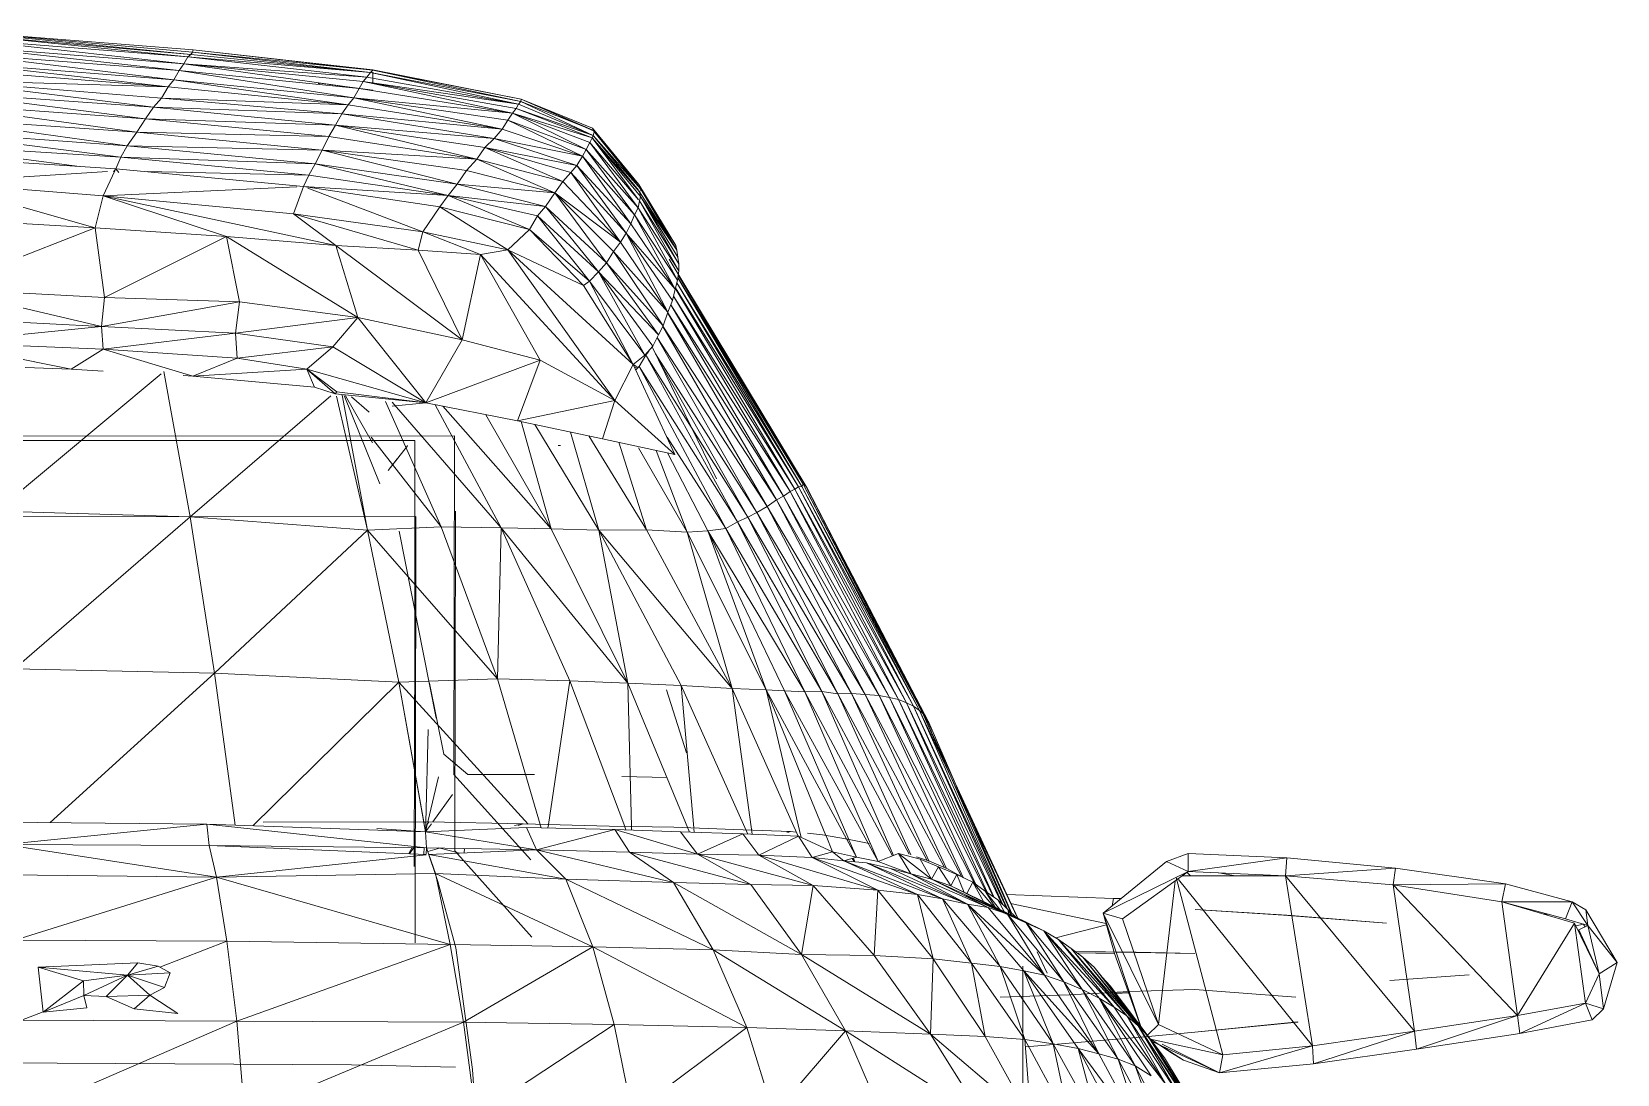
# Model space of a CAD drawing. Header units: inches. Extents: x 1747 to 7606, y -251 to 585.
# Drawn here: x 4778.48 to 4805.54, y 14.04 to 31.84 of the extents above; entities that cross this region are included whole.
import ezdxf

# ---------------------------------------------------------------- set-up
doc = ezdxf.new("R2010")
doc.units = ezdxf.units.IN
doc.header["$MEASUREMENT"] = 0
for name, color, linetype, lineweight in [('0-3', 10, 'Continuous', 5), ('0-4', 7, 'Continuous', 9), ('A-GENM', 5, 'Continuous', 9)]:
    doc.layers.add(name, color=color, linetype=linetype, lineweight=lineweight)

# ---------------------------------------------------------------- blocks, each defined once
blk = doc.blocks.new('Land_Rover_Evoque_-_SUV_Car_Vehicle_Automobile_13067 - Land Rover EVOQUE_dwg-1230547-BUILDING ELEVATION - NORTH')
at = {"layer": 'A-GENM'}
for p, q in [((-12414.196, 31.72), (-12410.351, 31.295)), ((-12414.196, 31.72), (-12410.281, 31.413)), ((-12414.155, 31.799), (-12410.231, 31.454)), ((-12414.155, 31.799), (-12410.281, 31.413)), ((-12414.134, 31.84), (-12410.199, 31.495)), ((-12414.134, 31.84), (-12410.231, 31.454)), ((-12410.187, 31.535), (-12414.131, 31.842)), ((-12414.131, 31.842), (-12410.199, 31.495)), ((-12414.317, 31.483), (-12410.431, 31.177)), ((-12414.317, 31.483), (-12410.52, 31.021)), ((-12414.247, 31.601), (-12410.431, 31.177)), ((-12414.247, 31.601), (-12410.351, 31.295)), ((-12410.351, 31.295), (-12410.281, 31.413)), ((-12410.231, 31.454), (-12410.281, 31.413)), ((-12410.281, 31.413), (-12407.165, 31.147)), ((-12410.281, 31.413), (-12407.226, 31.068)), ((-12410.199, 31.495), (-12410.231, 31.454)), ((-12410.231, 31.454), (-12407.165, 31.147)), ((-12410.187, 31.535), (-12410.199, 31.495)), ((-12410.199, 31.495), (-12407.125, 31.187)), ((-12410.199, 31.495), (-12407.165, 31.147)), ((-12410.187, 31.535), (-12407.123, 31.19)), ((-12410.187, 31.535), (-12407.125, 31.187)), ((-12414.458, 31.209), (-12410.619, 30.903)), ((-12414.378, 31.327), (-12410.52, 31.021)), ((-12414.378, 31.327), (-12410.619, 30.903)), ((-12410.431, 31.177), (-12410.52, 31.021)), ((-12410.431, 31.177), (-12410.351, 31.295)), ((-12410.431, 31.177), (-12407.356, 30.871)), ((-12410.431, 31.177), (-12407.446, 30.714)), ((-12410.351, 31.295), (-12407.226, 31.068)), ((-12410.351, 31.295), (-12407.286, 30.989)), ((-12410.351, 31.295), (-12407.356, 30.871)), ((-12407.311, 31.208), (-12407.123, 31.19)), ((-12407.165, 31.147), (-12407.226, 31.068)), ((-12407.226, 31.068), (-12407.165, 31.147)), ((-12407.125, 31.187), (-12407.165, 31.147)), ((-12407.165, 31.147), (-12407.125, 31.187)), ((-12407.165, 31.147), (-12404.636, 30.607)), ((-12407.165, 31.147), (-12404.595, 30.648)), ((-12407.125, 31.187), (-12404.592, 30.689)), ((-12407.125, 31.187), (-12404.595, 30.648)), ((-12407.123, 31.19), (-12404.592, 30.689)), ((-12407.123, 31.19), (-12406.164, 30.998)), ((-12407.122, 30.954), (-12407.122, 31.153)), ((-12414.547, 31.015), (-12410.619, 30.903)), ((-12414.547, 31.015), (-12410.728, 30.709)), ((-12414.547, 31.015), (-12410.866, 30.552)), ((-12410.619, 30.903), (-12410.728, 30.709)), ((-12410.52, 31.021), (-12410.619, 30.903)), ((-12410.619, 30.903), (-12407.545, 30.596)), ((-12410.52, 31.021), (-12407.545, 30.596)), ((-12410.52, 31.021), (-12407.446, 30.714)), ((-12408.054, 30.957), (-12408.033, 30.959)), ((-12408.033, 30.959), (-12408.031, 30.961)), ((-12408.031, 30.961), (-12407.122, 30.846)), ((-12407.356, 30.871), (-12407.446, 30.714)), ((-12407.446, 30.714), (-12407.356, 30.871)), ((-12407.286, 30.989), (-12407.356, 30.871)), ((-12407.356, 30.871), (-12407.286, 30.989)), ((-12407.356, 30.871), (-12404.737, 30.449)), ((-12407.226, 31.068), (-12407.286, 30.989)), ((-12407.286, 30.989), (-12407.226, 31.068)), ((-12407.286, 30.989), (-12404.636, 30.607)), ((-12407.286, 30.989), (-12404.676, 30.528)), ((-12407.286, 30.989), (-12404.737, 30.449)), ((-12407.226, 31.068), (-12404.636, 30.607)), ((-12411.004, 30.357), (-12414.765, 30.625)), ((-12414.765, 30.625), (-12411.152, 30.124)), ((-12410.866, 30.552), (-12414.656, 30.82)), ((-12414.656, 30.82), (-12411.004, 30.357)), ((-12410.728, 30.709), (-12410.866, 30.552)), ((-12410.728, 30.709), (-12407.545, 30.596)), ((-12410.728, 30.709), (-12407.654, 30.44)), ((-12407.545, 30.596), (-12407.654, 30.44)), ((-12407.654, 30.44), (-12407.545, 30.596)), ((-12407.545, 30.596), (-12407.446, 30.714)), ((-12407.545, 30.596), (-12407.446, 30.714)), ((-12407.545, 30.596), (-12404.916, 30.175)), ((-12407.446, 30.714), (-12404.916, 30.175)), ((-12407.446, 30.714), (-12404.737, 30.449)), ((-12407.446, 30.714), (-12404.817, 30.331)), ((-12407.126, 30.842), (-12407.124, 30.844)), ((-12407.124, 30.844), (-12407.122, 30.846)), ((-12404.636, 30.607), (-12404.676, 30.528)), ((-12404.636, 30.607), (-12404.595, 30.648)), ((-12403.361, 30.07), (-12404.636, 30.607)), ((-12404.592, 30.689), (-12404.595, 30.648)), ((-12403.338, 30.149), (-12404.595, 30.648)), ((-12403.361, 30.07), (-12404.595, 30.648)), ((-12403.372, 30.193), (-12404.592, 30.689)), ((-12403.356, 30.152), (-12404.592, 30.689)), ((-12403.338, 30.149), (-12404.592, 30.689)), ((-12411.152, 30.124), (-12414.884, 30.392)), ((-12414.884, 30.392), (-12411.319, 29.891)), ((-12411.004, 30.357), (-12411.152, 30.124)), ((-12410.866, 30.552), (-12411.004, 30.357)), ((-12411.004, 30.357), (-12407.763, 30.246)), ((-12411.004, 30.357), (-12407.872, 30.051)), ((-12410.866, 30.552), (-12407.654, 30.44)), ((-12410.866, 30.552), (-12407.763, 30.246)), ((-12407.654, 30.44), (-12407.763, 30.246)), ((-12407.763, 30.246), (-12407.654, 30.44)), ((-12407.654, 30.44), (-12405.053, 30.018)), ((-12407.654, 30.44), (-12404.916, 30.175)), ((-12404.916, 30.175), (-12404.817, 30.331)), ((-12404.737, 30.449), (-12404.817, 30.331)), ((-12403.544, 29.714), (-12404.817, 30.331)), ((-12403.483, 29.832), (-12404.817, 30.331)), ((-12404.676, 30.528), (-12404.737, 30.449)), ((-12403.381, 30.029), (-12404.737, 30.449)), ((-12403.422, 29.95), (-12404.737, 30.449)), ((-12403.483, 29.832), (-12404.737, 30.449)), ((-12403.361, 30.07), (-12404.676, 30.528)), ((-12403.381, 30.029), (-12404.676, 30.528)), ((-12411.319, 29.891), (-12415.012, 30.159)), ((-12411.427, 29.697), (-12415.012, 30.159)), ((-12411.152, 30.124), (-12411.319, 29.891)), ((-12411.152, 30.124), (-12407.872, 30.051)), ((-12411.152, 30.124), (-12407.99, 29.818)), ((-12407.872, 30.051), (-12407.99, 29.818)), ((-12407.763, 30.246), (-12407.872, 30.051)), ((-12407.872, 30.051), (-12407.763, 30.246)), ((-12407.872, 30.051), (-12405.349, 29.667)), ((-12407.763, 30.246), (-12405.053, 30.018)), ((-12407.763, 30.246), (-12405.211, 29.862)), ((-12407.763, 30.246), (-12405.349, 29.667)), ((-12405.053, 30.018), (-12404.916, 30.175)), ((-12403.544, 29.714), (-12404.916, 30.175)), ((-12403.361, 30.07), (-12403.381, 30.029)), ((-12402.583, 29.23), (-12403.372, 30.193)), ((-12403.372, 30.193), (-12403.356, 30.152)), ((-12403.338, 30.149), (-12403.361, 30.07)), ((-12402.59, 29.134), (-12403.361, 30.07)), ((-12402.548, 29.151), (-12403.361, 30.07)), ((-12402.548, 29.151), (-12403.356, 30.152)), ((-12402.548, 29.151), (-12403.338, 30.149)), ((-12412.131, 29.542), (-12415.092, 29.926)), ((-12411.427, 29.697), (-12415.092, 29.926)), ((-12411.319, 29.891), (-12411.427, 29.697)), ((-12407.99, 29.818), (-12411.319, 29.891)), ((-12411.319, 29.891), (-12408.109, 29.585)), ((-12407.99, 29.818), (-12408.109, 29.585)), ((-12407.99, 29.818), (-12405.525, 29.472)), ((-12407.99, 29.818), (-12405.683, 29.24)), ((-12407.972, 29.817), (-12405.349, 29.667)), ((-12405.211, 29.862), (-12405.349, 29.667)), ((-12405.053, 30.018), (-12405.211, 29.862)), ((-12405.211, 29.862), (-12403.879, 29.284)), ((-12405.211, 29.862), (-12403.742, 29.44)), ((-12405.211, 29.862), (-12403.642, 29.558)), ((-12405.053, 30.018), (-12403.642, 29.558)), ((-12405.053, 30.018), (-12403.544, 29.714)), ((-12403.544, 29.714), (-12403.483, 29.832)), ((-12403.422, 29.95), (-12403.483, 29.832)), ((-12402.656, 28.715), (-12403.483, 29.832)), ((-12402.595, 28.833), (-12403.483, 29.832)), ((-12403.381, 30.029), (-12403.422, 29.95)), ((-12402.595, 28.833), (-12403.422, 29.95)), ((-12402.59, 28.969), (-12403.422, 29.95)), ((-12402.59, 28.972), (-12403.381, 30.029)), ((-12402.552, 29.03), (-12403.381, 30.029)), ((-12402.569, 29.109), (-12403.381, 30.029)), ((-12402.583, 29.23), (-12403.079, 29.822)), ((-12411.507, 29.503), (-12415.113, 29.732)), ((-12411.507, 29.503), (-12411.549, 29.449)), ((-12411.51, 29.503), (-12411.427, 29.697)), ((-12408.306, 29.196), (-12411.507, 29.503)), ((-12411.457, 29.44), (-12411.507, 29.503)), ((-12408.109, 29.585), (-12411.427, 29.697)), ((-12411.427, 29.697), (-12408.217, 29.39)), ((-12408.109, 29.585), (-12408.217, 29.39)), ((-12408.109, 29.585), (-12408.217, 29.39)), ((-12408.109, 29.585), (-12405.683, 29.24)), ((-12408.109, 29.585), (-12405.84, 29.045)), ((-12405.349, 29.667), (-12405.525, 29.472)), ((-12405.349, 29.667), (-12404.018, 29.089)), ((-12405.349, 29.667), (-12403.879, 29.284)), ((-12403.742, 29.44), (-12403.642, 29.558)), ((-12403.642, 29.558), (-12403.544, 29.714)), ((-12403.642, 29.558), (-12402.717, 28.559)), ((-12403.642, 29.558), (-12402.797, 28.402)), ((-12403.544, 29.714), (-12402.717, 28.559)), ((-12403.544, 29.714), (-12402.656, 28.715)), ((-12411.652, 29.456), (-12414.586, 29.267)), ((-12414.586, 29.267), (-12411.864, 28.495)), ((-12414.586, 29.267), (-12411.724, 29.037)), ((-12411.526, 29.464), (-12411.724, 29.037)), ((-12410.975, 29.452), (-12408.217, 29.39)), ((-12408.306, 29.196), (-12408.217, 29.39)), ((-12408.217, 29.39), (-12405.84, 29.045)), ((-12405.683, 29.24), (-12405.84, 29.045)), ((-12405.525, 29.472), (-12405.683, 29.24)), ((-12405.683, 29.24), (-12404.175, 28.856)), ((-12405.683, 29.24), (-12404.018, 29.089)), ((-12405.525, 29.472), (-12404.018, 29.089)), ((-12404.018, 29.089), (-12403.879, 29.284)), ((-12403.879, 29.284), (-12403.742, 29.44)), ((-12403.879, 29.284), (-12402.895, 28.246)), ((-12403.742, 29.44), (-12402.797, 28.402)), ((-12403.742, 29.44), (-12402.895, 28.246)), ((-12401.95, 28.19), (-12402.583, 29.23)), ((-12402.548, 29.151), (-12402.583, 29.23)), ((-12411.864, 28.495), (-12411.724, 29.037)), ((-12408.422, 29.191), (-12411.724, 29.037)), ((-12409.621, 28.343), (-12411.724, 29.037)), ((-12407.754, 28.19), (-12411.724, 29.037)), ((-12411.724, 29.037), (-12408.476, 28.731)), ((-12408.306, 29.196), (-12408.476, 28.731)), ((-12408.306, 29.196), (-12405.84, 29.045)), ((-12405.977, 28.851), (-12408.306, 29.196)), ((-12408.234, 29.169), (-12406.272, 28.424)), ((-12405.977, 28.851), (-12405.84, 29.045)), ((-12404.45, 28.467), (-12405.84, 29.045)), ((-12405.84, 29.045), (-12404.312, 28.7)), ((-12405.84, 29.045), (-12404.175, 28.856)), ((-12404.175, 28.856), (-12404.018, 29.089)), ((-12404.018, 29.089), (-12402.895, 28.246)), ((-12404.018, 29.089), (-12403.014, 28.09)), ((-12404.018, 29.089), (-12403.133, 27.895)), ((-12402.574, 28.951), (-12402.552, 29.03)), ((-12402.569, 29.109), (-12402.548, 29.151)), ((-12402.552, 29.03), (-12402.569, 29.109)), ((-12401.933, 28.11), (-12402.569, 29.109)), ((-12401.899, 27.875), (-12402.552, 29.03)), ((-12402.552, 29.03), (-12401.916, 27.993)), ((-12402.552, 29.03), (-12401.933, 28.11)), ((-12401.933, 28.11), (-12402.548, 29.151)), ((-12402.548, 29.151), (-12401.95, 28.19)), ((-12407.754, 28.19), (-12408.476, 28.731)), ((-12406.351, 28.114), (-12408.476, 28.731)), ((-12408.476, 28.731), (-12406.272, 28.424)), ((-12406.272, 28.424), (-12405.977, 28.851)), ((-12404.821, 28.118), (-12405.977, 28.851)), ((-12404.45, 28.467), (-12405.977, 28.851)), ((-12404.45, 28.467), (-12405.977, 28.851)), ((-12404.45, 28.467), (-12404.312, 28.7)), ((-12404.312, 28.7), (-12404.175, 28.856)), ((-12404.312, 28.7), (-12403.27, 27.74)), ((-12404.312, 28.7), (-12403.426, 27.584)), ((-12404.175, 28.856), (-12403.133, 27.895)), ((-12404.175, 28.856), (-12403.27, 27.74)), ((-12402.717, 28.559), (-12402.656, 28.715)), ((-12402.656, 28.715), (-12402.595, 28.833)), ((-12401.965, 27.444), (-12402.656, 28.715)), ((-12402.656, 28.715), (-12401.924, 27.601)), ((-12402.595, 28.833), (-12402.574, 28.951)), ((-12402.595, 28.833), (-12401.902, 27.757)), ((-12401.924, 27.601), (-12402.59, 28.823)), ((-12401.902, 27.757), (-12402.574, 28.951)), ((-12402.574, 28.951), (-12401.899, 27.875)), ((-12414.517, 27.456), (-12411.864, 28.495)), ((-12414.514, 28.648), (-12411.864, 28.495)), ((-12411.703, 27.304), (-12411.864, 28.495)), ((-12411.864, 28.495), (-12409.621, 28.343)), ((-12406.351, 28.114), (-12406.272, 28.424)), ((-12405.287, 28.039), (-12406.272, 28.424)), ((-12404.821, 28.118), (-12406.272, 28.424)), ((-12404.821, 28.118), (-12404.45, 28.467)), ((-12403.525, 27.506), (-12404.45, 28.467)), ((-12404.45, 28.467), (-12403.426, 27.584)), ((-12404.45, 28.467), (-12403.525, 27.506)), ((-12402.717, 28.559), (-12402.797, 28.402)), ((-12402.717, 28.559), (-12401.965, 27.444)), ((-12411.703, 27.304), (-12409.621, 28.343)), ((-12409.401, 27.228), (-12409.621, 28.343)), ((-12407.38, 26.96), (-12409.621, 28.343)), ((-12409.621, 28.343), (-12407.754, 28.19)), ((-12407.38, 26.96), (-12407.754, 28.19)), ((-12405.601, 26.577), (-12407.754, 28.19)), ((-12407.754, 28.19), (-12406.351, 28.114)), ((-12402.895, 28.246), (-12403.014, 28.09)), ((-12402.797, 28.402), (-12402.895, 28.246)), ((-12402.895, 28.246), (-12402.087, 27.054)), ((-12402.797, 28.402), (-12401.965, 27.444)), ((-12402.797, 28.402), (-12402.007, 27.249)), ((-12402.797, 28.402), (-12402.087, 27.054)), ((-12401.933, 28.11), (-12401.95, 28.19)), ((-12405.601, 26.577), (-12406.351, 28.114)), ((-12406.351, 28.114), (-12405.287, 28.039)), ((-12405.601, 26.577), (-12405.287, 28.039)), ((-12405.287, 28.039), (-12404.821, 28.118)), ((-12404.267, 26.232), (-12405.287, 28.039)), ((-12402.99, 25.543), (-12405.287, 28.039)), ((-12402.99, 25.543), (-12404.821, 28.118)), ((-12404.821, 28.118), (-12403.525, 27.506)), ((-12404.821, 28.118), (-12402.677, 26.161)), ((-12403.133, 27.895), (-12403.27, 27.74)), ((-12403.014, 28.09), (-12403.133, 27.895)), ((-12403.133, 27.895), (-12402.167, 26.821)), ((-12403.133, 27.895), (-12402.246, 26.665)), ((-12403.014, 28.09), (-12402.087, 27.054)), ((-12403.014, 28.09), (-12402.167, 26.821)), ((-12399.712, 24.045), (-12402.067, 27.96)), ((-12401.916, 27.993), (-12401.933, 28.11)), ((-12401.899, 27.875), (-12401.916, 27.993)), ((-12403.27, 27.74), (-12403.426, 27.584)), ((-12403.27, 27.74), (-12402.246, 26.665)), ((-12403.27, 27.74), (-12402.344, 26.472)), ((-12403.27, 27.74), (-12402.482, 26.316)), ((-12401.924, 27.601), (-12401.902, 27.757)), ((-12399.776, 24.114), (-12401.918, 27.643)), ((-12399.798, 24.074), (-12401.918, 27.641)), ((-12399.798, 24.074), (-12401.918, 27.641)), ((-12399.734, 24.08), (-12401.912, 27.683)), ((-12401.912, 27.682), (-12399.776, 24.114)), ((-12399.776, 24.114), (-12401.912, 27.682)), ((-12399.734, 24.08), (-12401.91, 27.699)), ((-12401.902, 27.757), (-12401.899, 27.875)), ((-12414.517, 27.456), (-12411.752, 26.805)), ((-12414.517, 27.456), (-12411.703, 27.304)), ((-12403.525, 27.506), (-12403.426, 27.584)), ((-12403.525, 27.506), (-12402.677, 26.161)), ((-12402.677, 26.161), (-12403.426, 27.584)), ((-12403.426, 27.584), (-12402.482, 26.316)), ((-12401.965, 27.444), (-12402.007, 27.249)), ((-12401.965, 27.444), (-12401.924, 27.601)), ((-12399.918, 24.03), (-12401.96, 27.465)), ((-12399.857, 24.071), (-12401.959, 27.468)), ((-12399.857, 24.071), (-12401.937, 27.551)), ((-12399.798, 24.074), (-12401.936, 27.553)), ((-12411.752, 26.805), (-12411.703, 27.304)), ((-12411.752, 26.805), (-12409.401, 27.228)), ((-12411.703, 27.304), (-12409.401, 27.228)), ((-12409.401, 27.228), (-12409.469, 26.691)), ((-12409.401, 27.228), (-12407.38, 26.96)), ((-12402.007, 27.249), (-12402.087, 27.054)), ((-12400.116, 23.909), (-12402.037, 27.176)), ((-12399.998, 23.989), (-12402.035, 27.179)), ((-12399.998, 23.989), (-12401.991, 27.325)), ((-12399.918, 24.03), (-12401.99, 27.328)), ((-12414.546, 26.957), (-12411.752, 26.805)), ((-12411.752, 26.805), (-12414.546, 26.957)), ((-12411.752, 26.805), (-12414.527, 26.535)), ((-12411.752, 26.805), (-12409.469, 26.691)), ((-12409.469, 26.691), (-12411.752, 26.805)), ((-12411.723, 26.421), (-12411.752, 26.805)), ((-12409.469, 26.691), (-12407.38, 26.96)), ((-12407.38, 26.96), (-12407.806, 26.461)), ((-12407.38, 26.96), (-12406.221, 25.502)), ((-12407.38, 26.96), (-12405.601, 26.577)), ((-12402.167, 26.821), (-12402.246, 26.665)), ((-12400.392, 23.731), (-12402.173, 26.809)), ((-12400.235, 23.848), (-12402.171, 26.813)), ((-12402.087, 27.054), (-12402.167, 26.821)), ((-12400.235, 23.848), (-12402.09, 27.037)), ((-12400.116, 23.909), (-12402.089, 27.041)), ((-12411.723, 26.421), (-12414.527, 26.535)), ((-12414.527, 26.535), (-12412.273, 26.076)), ((-12409.469, 26.691), (-12411.723, 26.421)), ((-12409.469, 26.691), (-12407.806, 26.461)), ((-12407.806, 26.461), (-12409.469, 26.691)), ((-12409.441, 26.269), (-12409.469, 26.691)), ((-12406.221, 25.502), (-12405.601, 26.577)), ((-12405.601, 26.577), (-12404.267, 26.232)), ((-12402.246, 26.665), (-12402.344, 26.472)), ((-12400.569, 23.632), (-12402.272, 26.615)), ((-12400.392, 23.731), (-12402.27, 26.618)), ((-12411.723, 26.421), (-12412.273, 26.076)), ((-12409.441, 26.269), (-12411.723, 26.421)), ((-12411.723, 26.421), (-12410.194, 25.962)), ((-12409.441, 26.269), (-12410.194, 25.962)), ((-12407.806, 26.461), (-12409.441, 26.269)), ((-12408.252, 26.077), (-12409.441, 26.269)), ((-12407.806, 26.461), (-12408.252, 26.077)), ((-12407.806, 26.461), (-12406.221, 25.502)), ((-12406.221, 25.502), (-12407.806, 26.461)), ((-12402.677, 26.161), (-12402.482, 26.316)), ((-12402.579, 26.124), (-12402.461, 26.318)), ((-12402.579, 26.124), (-12402.461, 26.318)), ((-12402.344, 26.472), (-12402.482, 26.316)), ((-12402.461, 26.318), (-12402.417, 26.387)), ((-12402.461, 26.318), (-12402.434, 26.37)), ((-12400.725, 23.553), (-12402.461, 26.318)), ((-12400.901, 23.474), (-12402.461, 26.318)), ((-12402.437, 26.353), (-12402.409, 26.397)), ((-12402.355, 26.459), (-12401.257, 24.206)), ((-12400.569, 23.632), (-12402.299, 26.343)), ((-12413.548, 23.652), (-12410.735, 25.999)), ((-12413.058, 26.105), (-12412.273, 26.076)), ((-12412.273, 26.076), (-12411.727, 26.046)), ((-12410.24, 23.558), (-12410.688, 26.039)), ((-12408.252, 26.077), (-12410.194, 25.962)), ((-12406.221, 25.502), (-12408.252, 26.077)), ((-12408.252, 26.077), (-12407.739, 25.693)), ((-12408.252, 26.077), (-12408.116, 25.77)), ((-12408.252, 26.077), (-12407.768, 25.655)), ((-12406.221, 25.502), (-12404.267, 26.232)), ((-12404.267, 26.232), (-12404.655, 25.196)), ((-12404.267, 26.232), (-12402.99, 25.543)), ((-12402.99, 25.543), (-12402.677, 26.161)), ((-12401.966, 24.622), (-12402.677, 26.161)), ((-12402.677, 26.159), (-12402.62, 26.122)), ((-12402.668, 26.142), (-12402.62, 26.122)), ((-12402.649, 26.1), (-12402.579, 26.124)), ((-12402.633, 26.065), (-12402.579, 26.124)), ((-12401.096, 23.357), (-12402.579, 26.124)), ((-12400.901, 23.474), (-12402.579, 26.124)), ((-12401.096, 23.357), (-12402.579, 26.124)), ((-12400.725, 23.553), (-12402.243, 26.228)), ((-12410.363, 25.971), (-12410.194, 25.962)), ((-12410.194, 25.962), (-12408.116, 25.77)), ((-12408.116, 25.77), (-12407.768, 25.655)), ((-12407.838, 25.626), (-12410.24, 23.558)), ((-12407.739, 25.693), (-12407.768, 25.655)), ((-12406.221, 25.502), (-12407.768, 25.655)), ((-12407.214, 23.328), (-12407.741, 25.617)), ((-12406.221, 25.502), (-12407.739, 25.693)), ((-12407.214, 23.328), (-12407.646, 25.635)), ((-12407.614, 25.631), (-12407.003, 24.123)), ((-12407.589, 25.626), (-12407.13, 24.818)), ((-12407.486, 25.608), (-12407.186, 25.344)), ((-12405.956, 23.387), (-12406.906, 25.529)), ((-12404.931, 23.369), (-12406.793, 25.517)), ((-12406.221, 25.502), (-12406.792, 25.446)), ((-12406.221, 25.502), (-12404.655, 25.196)), ((-12406.221, 25.502), (-12404.655, 25.196)), ((-12404.931, 23.369), (-12406.058, 25.47)), ((-12404.079, 23.351), (-12405.931, 25.446)), ((-12404.655, 25.196), (-12402.99, 25.543)), ((-12402.99, 25.543), (-12403.204, 24.89)), ((-12402.99, 25.543), (-12401.966, 24.622)), ((-12404.079, 23.351), (-12405.193, 25.301)), ((-12404.655, 25.196), (-12403.204, 24.89)), ((-12404.655, 25.196), (-12403.204, 24.89)), ((-12404.079, 23.351), (-12404.592, 25.183)), ((-12405.729, 24.938), (-12416.443, 24.935)), ((-12407.154, 24.92), (-12405.956, 23.387)), ((-12405.729, 24.938), (-12405.739, 19.157)), ((-12403.267, 23.332), (-12404.357, 25.133)), ((-12403.267, 23.332), (-12403.75, 25.005)), ((-12402.453, 23.333), (-12403.436, 24.939)), ((-12402.453, 23.333), (-12403.436, 24.939)), ((-12401.096, 23.357), (-12402.102, 24.916)), ((-12415.764, 24.86), (-12406.404, 24.863)), ((-12406.533, 24.772), (-12406.862, 24.35)), ((-12406.533, 24.772), (-12406.531, 24.773)), ((-12406.404, 24.863), (-12406.405, 23.75)), ((-12403.92, 24.774), (-12403.957, 24.776)), ((-12403.204, 24.89), (-12401.966, 24.622)), ((-12403.204, 24.89), (-12401.966, 24.622)), ((-12402.453, 23.333), (-12402.925, 24.83)), ((-12401.757, 23.296), (-12402.59, 24.735)), ((-12401.757, 23.296), (-12402.286, 24.692)), ((-12401.408, 23.316), (-12402.095, 24.65)), ((-12406.708, 24.547), (-12406.863, 24.348)), ((-12406.863, 24.348), (-12406.862, 24.35)), ((-12399.776, 24.114), (-12399.798, 24.074)), ((-12399.776, 24.114), (-12397.734, 20.196)), ((-12399.734, 24.08), (-12399.776, 24.114)), ((-12399.776, 24.114), (-12397.634, 20.046)), ((-12397.734, 20.196), (-12399.776, 24.114)), ((-12400.235, 23.848), (-12400.392, 23.731)), ((-12400.116, 23.909), (-12400.235, 23.848)), ((-12398.306, 20.47), (-12400.235, 23.848)), ((-12398.482, 20.506), (-12400.235, 23.848)), ((-12399.998, 23.989), (-12400.116, 23.909)), ((-12398.149, 20.435), (-12400.116, 23.909)), ((-12398.306, 20.47), (-12400.116, 23.909)), ((-12399.918, 24.03), (-12399.998, 23.989)), ((-12398.012, 20.379), (-12399.998, 23.989)), ((-12398.149, 20.435), (-12399.998, 23.989)), ((-12399.918, 24.03), (-12399.857, 24.071)), ((-12399.918, 24.03), (-12398.012, 20.379)), ((-12399.918, 24.03), (-12397.893, 20.325)), ((-12399.857, 24.071), (-12399.798, 24.074)), ((-12397.893, 20.325), (-12399.857, 24.071)), ((-12399.857, 24.071), (-12397.793, 20.251)), ((-12397.793, 20.251), (-12399.798, 24.074)), ((-12399.798, 24.074), (-12397.793, 20.251)), ((-12397.734, 20.196), (-12399.798, 24.074)), ((-12399.734, 24.08), (-12397.634, 20.046)), ((-12399.734, 24.08), (-12397.573, 19.897)), ((-12399.734, 24.08), (-12399.712, 24.045)), ((-12399.712, 24.045), (-12397.573, 19.897)), ((-12415.748, 23.557), (-12406.388, 23.56)), ((-12413.548, 23.652), (-12410.24, 23.558)), ((-12413.237, 20.96), (-12410.24, 23.558)), ((-12407.214, 23.328), (-12410.24, 23.558)), ((-12410.24, 23.558), (-12409.823, 20.885)), ((-12406.405, 23.75), (-12406.408, 21.504)), ((-12406.388, 23.56), (-12406.391, 21.678)), ((-12406.39, 22.062), (-12406.388, 23.56)), ((-12406.388, 23.56), (-12406.388, 22.428)), ((-12405.712, 23.635), (-12405.723, 17.854)), ((-12405.712, 23.635), (-12405.713, 23.654)), ((-12400.725, 23.553), (-12400.901, 23.474)), ((-12400.569, 23.632), (-12400.725, 23.553)), ((-12398.951, 20.538), (-12400.725, 23.553)), ((-12400.725, 23.553), (-12399.185, 20.536)), ((-12400.392, 23.731), (-12400.569, 23.632)), ((-12398.717, 20.522), (-12400.569, 23.632)), ((-12400.569, 23.632), (-12398.951, 20.538)), ((-12398.482, 20.506), (-12400.392, 23.731)), ((-12400.392, 23.731), (-12398.717, 20.522)), ((-12407.214, 23.328), (-12409.823, 20.885)), ((-12407.214, 23.328), (-12405.956, 23.387)), ((-12407.214, 23.328), (-12406.68, 20.733)), ((-12407.214, 23.328), (-12406.519, 22.533)), ((-12406.68, 20.733), (-12407.214, 23.328)), ((-12406.68, 20.733), (-12407.214, 23.328)), ((-12406.673, 23.31), (-12406.042, 20.119)), ((-12406.409, 23.363), (-12406.407, 23.365)), ((-12404.931, 23.369), (-12405.956, 23.387)), ((-12404.996, 20.792), (-12405.956, 23.387)), ((-12404.931, 23.369), (-12404.996, 20.792)), ((-12402.772, 20.716), (-12404.931, 23.369)), ((-12404.079, 23.351), (-12404.931, 23.369)), ((-12404.931, 23.369), (-12403.759, 20.754)), ((-12403.267, 23.332), (-12404.079, 23.351)), ((-12402.772, 20.716), (-12404.079, 23.351)), ((-12402.453, 23.333), (-12403.267, 23.332)), ((-12400.991, 20.623), (-12403.267, 23.332)), ((-12403.267, 23.332), (-12401.862, 20.679)), ((-12403.267, 23.332), (-12402.772, 20.716)), ((-12400.991, 20.623), (-12402.453, 23.333)), ((-12400.991, 20.623), (-12402.453, 23.333)), ((-12401.757, 23.296), (-12402.453, 23.333)), ((-12401.408, 23.316), (-12401.757, 23.296)), ((-12400.41, 20.605), (-12401.757, 23.296)), ((-12401.757, 23.296), (-12400.991, 20.623)), ((-12401.096, 23.357), (-12401.408, 23.316)), ((-12399.75, 20.57), (-12401.408, 23.316)), ((-12401.408, 23.316), (-12400.099, 20.587)), ((-12401.408, 23.316), (-12400.41, 20.605)), ((-12400.901, 23.474), (-12401.096, 23.357)), ((-12401.096, 23.357), (-12399.75, 20.57)), ((-12399.458, 20.573), (-12401.096, 23.357)), ((-12399.75, 20.57), (-12401.096, 23.357)), ((-12399.185, 20.536), (-12400.901, 23.474)), ((-12400.901, 23.474), (-12399.458, 20.573)), ((-12406.518, 22.532), (-12404.996, 20.792)), ((-12406.388, 22.428), (-12406.393, 20.181)), ((-12406.392, 22.06), (-12406.39, 22.062)), ((-12406.418, 17.583), (-12406.408, 21.504)), ((-12413.237, 20.96), (-12409.823, 20.885)), ((-12409.823, 20.885), (-12412.628, 18.337)), ((-12406.68, 20.733), (-12409.823, 20.885)), ((-12409.823, 20.885), (-12409.471, 18.291)), ((-12406.68, 20.733), (-12409.17, 18.28)), ((-12406.68, 20.733), (-12404.996, 20.792)), ((-12406.68, 20.733), (-12404.469, 18.309)), ((-12406.224, 18.175), (-12406.68, 20.733)), ((-12406.255, 18.348), (-12406.68, 20.733)), ((-12406.157, 20.714), (-12405.909, 19.504)), ((-12403.759, 20.754), (-12404.996, 20.792)), ((-12404.267, 18.304), (-12404.996, 20.792)), ((-12403.759, 20.754), (-12404.126, 18.3)), ((-12402.772, 20.716), (-12403.759, 20.754)), ((-12403.759, 20.754), (-12402.823, 18.27)), ((-12401.862, 20.679), (-12402.772, 20.716)), ((-12402.772, 20.716), (-12401.72, 18.174)), ((-12402.772, 20.716), (-12402.71, 18.268)), ((-12402.113, 20.602), (-12401.767, 19.527)), ((-12400.991, 20.623), (-12401.862, 20.679)), ((-12401.862, 20.679), (-12400.722, 18.138)), ((-12401.862, 20.679), (-12401.646, 18.244)), ((-12400.991, 20.623), (-12399.863, 18.102)), ((-12400.991, 20.623), (-12400.646, 18.135)), ((-12400.991, 20.623), (-12399.863, 18.102)), ((-12400.41, 20.605), (-12400.991, 20.623)), ((-12400.099, 20.587), (-12400.41, 20.605)), ((-12400.41, 20.605), (-12399.81, 18.083)), ((-12400.41, 20.605), (-12399.389, 18.115)), ((-12400.41, 20.605), (-12399.032, 18.047)), ((-12399.75, 20.57), (-12400.099, 20.587)), ((-12400.099, 20.587), (-12398.5, 17.669)), ((-12400.099, 20.587), (-12399, 18.046)), ((-12399.458, 20.573), (-12399.75, 20.57)), ((-12399.75, 20.57), (-12398.5, 17.669)), ((-12399.75, 20.57), (-12398.252, 17.765)), ((-12399.75, 20.57), (-12398.5, 17.669)), ((-12399.185, 20.536), (-12399.458, 20.573)), ((-12399.458, 20.573), (-12397.968, 17.795)), ((-12399.458, 20.573), (-12398.236, 17.771)), ((-12398.951, 20.538), (-12399.185, 20.536)), ((-12399.185, 20.536), (-12397.66, 17.688)), ((-12399.185, 20.536), (-12397.938, 17.786)), ((-12398.717, 20.522), (-12398.951, 20.538)), ((-12398.951, 20.538), (-12397.363, 17.566)), ((-12398.951, 20.538), (-12397.629, 17.673)), ((-12398.482, 20.506), (-12398.717, 20.522)), ((-12397.078, 17.415), (-12398.717, 20.522)), ((-12398.717, 20.522), (-12397.333, 17.553)), ((-12398.306, 20.47), (-12398.482, 20.506)), ((-12396.852, 17.293), (-12398.482, 20.506)), ((-12398.482, 20.506), (-12397.047, 17.395)), ((-12398.149, 20.435), (-12398.306, 20.47)), ((-12396.66, 17.159), (-12398.306, 20.47)), ((-12398.306, 20.47), (-12396.828, 17.277)), ((-12398.012, 20.379), (-12398.149, 20.435)), ((-12396.537, 17.073), (-12398.149, 20.435)), ((-12398.149, 20.435), (-12396.639, 17.144)), ((-12398.012, 20.379), (-12397.893, 20.325)), ((-12398.012, 20.379), (-12396.393, 16.956)), ((-12398.012, 20.379), (-12396.521, 17.069)), ((-12397.893, 20.325), (-12397.793, 20.251)), ((-12397.893, 20.325), (-12396.31, 16.876)), ((-12397.893, 20.325), (-12396.372, 16.936)), ((-12406.402, 16.28), (-12406.393, 20.181)), ((-12406.402, 16.28), (-12406.394, 20.18)), ((-12397.793, 20.251), (-12396.293, 16.859)), ((-12397.793, 20.251), (-12396.293, 16.859)), ((-12396.12, 16.706), (-12397.793, 20.251)), ((-12397.734, 20.196), (-12397.793, 20.251)), ((-12397.734, 20.196), (-12396.236, 16.801)), ((-12397.634, 20.046), (-12397.734, 20.196)), ((-12396.115, 16.703), (-12397.734, 20.196)), ((-12397.634, 20.046), (-12396.222, 16.792)), ((-12406.219, 18.342), (-12406.178, 19.923)), ((-12405.91, 19.502), (-12405.504, 19.158)), ((-12401.769, 19.525), (-12401.767, 19.527)), ((-12406.183, 18.346), (-12406.001, 19.118)), ((-12405.74, 19.156), (-12404.426, 17.699)), ((-12405.739, 19.157), (-12404.426, 17.699)), ((-12404.363, 19.157), (-12405.504, 19.158)), ((-12404.363, 19.157), (-12404.672, 19.159)), ((-12402.873, 19.121), (-12402.098, 19.104)), ((-12406.1, 18.347), (-12405.765, 18.814)), ((-12413.428, 18.345), (-12409.956, 18.308)), ((-12413.41, 17.961), (-12409.956, 18.308)), ((-12406.224, 18.175), (-12409.956, 18.308)), ((-12406.205, 17.906), (-12409.956, 18.308)), ((-12409.956, 18.308), (-12409.919, 17.943)), ((-12406.165, 18.348), (-12408.993, 18.344)), ((-12406.224, 18.175), (-12407.055, 18.232)), ((-12406.165, 18.348), (-12406.253, 18.339)), ((-12406.224, 18.175), (-12406.252, 18.333)), ((-12406.224, 18.175), (-12406.22, 18.329)), ((-12406.224, 18.175), (-12406.188, 18.324)), ((-12406.224, 18.175), (-12406.122, 18.316)), ((-12406.224, 18.175), (-12404.501, 18.253)), ((-12406.224, 18.175), (-12406.205, 17.906)), ((-12406.224, 18.175), (-12406.205, 17.906)), ((-12406.224, 18.175), (-12404.329, 17.869)), ((-12406.2, 18.296), (-12406.165, 18.348)), ((-12404.559, 18.311), (-12406.165, 18.348)), ((-12404.559, 18.311), (-12404.705, 18.287)), ((-12404.559, 18.311), (-12404.641, 18.288)), ((-12404.559, 18.311), (-12403.088, 18.274)), ((-12402.992, 18.216), (-12404.501, 18.253)), ((-12404.329, 17.869), (-12404.501, 18.253)), ((-12402.992, 18.216), (-12404.329, 17.869)), ((-12404.25, 18.247), (-12404.265, 18.298)), ((-12404.127, 18.295), (-12404.134, 18.244)), ((-12403.088, 18.274), (-12401.985, 18.256)), ((-12401.87, 18.179), (-12402.992, 18.216)), ((-12401.581, 17.795), (-12402.992, 18.216)), ((-12402.992, 18.216), (-12402.741, 17.832)), ((-12402.82, 18.262), (-12402.802, 18.214)), ((-12402.71, 18.262), (-12402.709, 18.215)), ((-12401.985, 18.256), (-12400.96, 18.219)), ((-12400.805, 18.142), (-12401.87, 18.179)), ((-12401.581, 17.795), (-12401.87, 18.179)), ((-12401.645, 18.231), (-12401.64, 18.171)), ((-12400.805, 18.142), (-12401.581, 17.795)), ((-12400.96, 18.219), (-12399.992, 18.181)), ((-12399.857, 18.105), (-12400.805, 18.142)), ((-12400.535, 17.777), (-12400.805, 18.142)), ((-12400.056, 18.173), (-12399.992, 18.181)), ((-12399.992, 18.181), (-12400.042, 18.163)), ((-12399.992, 18.181), (-12399.899, 18.172)), ((-12399.704, 18.152), (-12399.449, 18.126)), ((-12413.41, 17.961), (-12409.919, 17.943)), ((-12409.794, 17.404), (-12413.41, 17.961)), ((-12413.41, 17.961), (-12409.919, 17.943)), ((-12406.213, 17.792), (-12409.919, 17.943)), ((-12409.794, 17.404), (-12409.919, 17.943)), ((-12406.205, 17.906), (-12409.919, 17.943)), ((-12406.452, 17.908), (-12406.511, 17.805)), ((-12406.511, 17.805), (-12406.452, 17.908)), ((-12406.422, 17.908), (-12406.5, 17.804)), ((-12406.246, 17.908), (-12406.255, 17.794)), ((-12406.246, 17.908), (-12406.255, 17.794)), ((-12406.205, 17.906), (-12406.215, 17.797)), ((-12406.205, 17.906), (-12406.215, 17.797)), ((-12406.205, 17.906), (-12404.329, 17.869)), ((-12406.205, 17.906), (-12406.013, 17.328)), ((-12405.985, 17.899), (-12406.183, 17.841)), ((-12406.166, 17.791), (-12404.329, 17.869)), ((-12405.645, 17.813), (-12405.997, 17.902)), ((-12405.561, 17.893), (-12405.564, 17.816)), ((-12402.741, 17.832), (-12404.329, 17.869)), ((-12403.827, 17.369), (-12404.329, 17.869)), ((-12401.989, 17.313), (-12404.329, 17.869)), ((-12402.741, 17.832), (-12404.329, 17.869)), ((-12399.857, 18.105), (-12400.535, 17.777)), ((-12399.276, 17.837), (-12399.857, 18.105)), ((-12399.625, 17.74), (-12399.857, 18.105)), ((-12399.449, 18.126), (-12399.022, 18.05)), ((-12399.387, 18.11), (-12399.276, 17.837)), ((-12399.031, 18.045), (-12398.869, 17.743)), ((-12399.022, 18.05), (-12398.654, 17.975)), ((-12398.997, 18.039), (-12398.869, 17.743)), ((-12406.21, 17.786), (-12409.794, 17.404)), ((-12406.052, 17.463), (-12406.166, 17.791)), ((-12406.166, 17.791), (-12403.827, 17.369)), ((-12405.723, 17.854), (-12404.41, 16.376)), ((-12405.723, 17.853), (-12404.41, 16.376)), ((-12401.581, 17.795), (-12402.741, 17.832)), ((-12401.989, 17.313), (-12402.741, 17.832)), ((-12400.673, 17.276), (-12402.741, 17.832)), ((-12401.581, 17.795), (-12402.741, 17.832)), ((-12400.535, 17.777), (-12401.581, 17.795)), ((-12400.673, 17.276), (-12401.581, 17.795)), ((-12399.609, 17.258), (-12401.581, 17.795)), ((-12400.535, 17.777), (-12401.581, 17.795)), ((-12399.625, 17.74), (-12400.535, 17.777)), ((-12399.609, 17.258), (-12400.535, 17.777)), ((-12398.505, 17.182), (-12400.535, 17.777)), ((-12399.625, 17.74), (-12400.535, 17.777)), ((-12399.276, 17.837), (-12399.625, 17.74)), ((-12399.083, 17.683), (-12399.625, 17.74)), ((-12398.505, 17.182), (-12399.625, 17.74)), ((-12397.827, 17.107), (-12399.625, 17.74)), ((-12399.083, 17.683), (-12399.625, 17.74)), ((-12399.276, 17.837), (-12398.869, 17.743)), ((-12399.276, 17.837), (-12399.083, 17.683)), ((-12398.869, 17.743), (-12399.083, 17.683)), ((-12398.695, 17.647), (-12399.083, 17.683)), ((-12397.4, 17.032), (-12399.083, 17.683)), ((-12397.827, 17.107), (-12399.083, 17.683)), ((-12398.942, 17.723), (-12398.901, 17.666)), ((-12398.895, 17.666), (-12398.92, 17.729)), ((-12398.5, 17.669), (-12398.869, 17.743)), ((-12398.287, 17.553), (-12398.695, 17.647)), ((-12396.973, 16.939), (-12398.695, 17.647)), ((-12397.4, 17.032), (-12398.695, 17.647)), ((-12398.5, 17.669), (-12398.15, 17.805)), ((-12398.5, 17.669), (-12397.938, 17.459)), ((-12397.78, 17.711), (-12398.15, 17.805)), ((-12397.588, 17.366), (-12398.15, 17.805)), ((-12398.15, 17.805), (-12397.938, 17.459)), ((-12397.842, 17.75), (-12397.623, 17.676)), ((-12397.468, 17.58), (-12397.78, 17.711)), ((-12397.588, 17.366), (-12397.78, 17.711)), ((-12397.623, 17.676), (-12397.312, 17.544)), ((-12394.658, 16.789), (-12393.574, 17.673)), ((-12393.574, 17.673), (-12393.206, 17.808)), ((-12393.574, 17.673), (-12393.207, 17.5)), ((-12393.206, 17.808), (-12393.207, 17.5)), ((-12391.525, 17.731), (-12393.207, 17.5)), ((-12393.206, 17.808), (-12391.525, 17.731)), ((-12391.525, 17.731), (-12391.544, 17.424)), ((-12391.525, 17.731), (-12389.668, 17.558)), ((-12409.794, 17.404), (-12413.354, 17.441)), ((-12413.231, 16.325), (-12409.794, 17.404)), ((-12406.052, 17.463), (-12409.794, 17.404)), ((-12409.614, 16.308), (-12409.794, 17.404)), ((-12405.803, 16.252), (-12409.794, 17.404)), ((-12406.052, 17.463), (-12405.803, 16.252)), ((-12406.052, 17.463), (-12403.366, 16.215)), ((-12406.052, 17.463), (-12403.827, 17.369)), ((-12405.708, 16.194), (-12406.013, 17.328)), ((-12403.366, 16.215), (-12403.827, 17.369)), ((-12401.316, 16.159), (-12403.827, 17.369)), ((-12403.827, 17.369), (-12401.989, 17.313)), ((-12397.938, 17.459), (-12398.287, 17.553)), ((-12396.973, 16.939), (-12398.287, 17.553)), ((-12397.588, 17.366), (-12397.938, 17.459)), ((-12396.623, 16.883), (-12397.938, 17.459)), ((-12396.973, 16.939), (-12397.938, 17.459)), ((-12397.588, 17.366), (-12397.938, 17.459)), ((-12397.468, 17.58), (-12397.588, 17.366)), ((-12397.256, 17.253), (-12397.588, 17.366)), ((-12396.293, 16.77), (-12397.588, 17.366)), ((-12396.623, 16.883), (-12397.588, 17.366)), ((-12397.256, 17.253), (-12397.588, 17.366)), ((-12397.157, 17.448), (-12397.468, 17.58)), ((-12397.256, 17.253), (-12397.468, 17.58)), ((-12397.312, 17.544), (-12397.039, 17.394)), ((-12397.157, 17.448), (-12397.256, 17.253)), ((-12396.884, 17.316), (-12397.157, 17.448)), ((-12397.029, 17.143), (-12397.157, 17.448)), ((-12394.658, 16.789), (-12393.207, 17.5)), ((-12394.33, 16.694), (-12393.207, 17.5)), ((-12393.43, 17.337), (-12393.714, 14.888)), ((-12393.413, 17.399), (-12392.614, 14.369)), ((-12391.085, 14.523), (-12393.37, 17.362)), ((-12391.544, 17.424), (-12393.295, 17.424)), ((-12393.231, 17.489), (-12393.166, 17.424)), ((-12391.544, 17.424), (-12393.207, 17.5)), ((-12392.682, 17.476), (-12392.398, 17.424)), ((-12389.668, 17.558), (-12391.544, 17.424)), ((-12391.544, 17.424), (-12389.707, 17.27)), ((-12391.085, 14.523), (-12391.544, 17.424)), ((-12389.345, 14.773), (-12391.544, 17.424)), ((-12389.707, 17.27), (-12391.544, 17.424)), ((-12389.668, 17.558), (-12389.707, 17.27)), ((-12389.668, 17.558), (-12387.793, 17.289)), ((-12401.316, 16.159), (-12401.989, 17.313)), ((-12399.806, 16.084), (-12401.989, 17.313)), ((-12401.989, 17.313), (-12400.673, 17.276)), ((-12399.806, 16.084), (-12400.673, 17.276)), ((-12400.673, 17.276), (-12399.609, 17.258)), ((-12399.806, 16.084), (-12399.609, 17.258)), ((-12398.567, 16.067), (-12399.609, 17.258)), ((-12399.609, 17.258), (-12398.505, 17.182)), ((-12398.567, 16.067), (-12398.505, 17.182)), ((-12397.561, 16.01), (-12398.505, 17.182)), ((-12398.505, 17.182), (-12397.827, 17.107)), ((-12397.4, 17.032), (-12397.827, 17.107)), ((-12397.561, 16.01), (-12397.827, 17.107)), ((-12396.902, 15.935), (-12397.827, 17.107)), ((-12395.981, 16.639), (-12397.256, 17.253)), ((-12396.293, 16.77), (-12397.256, 17.253)), ((-12395.67, 16.488), (-12397.003, 17.083)), ((-12396.884, 17.316), (-12396.984, 17.122)), ((-12396.67, 17.166), (-12396.884, 17.316)), ((-12396.527, 16.902), (-12396.884, 17.316)), ((-12396.884, 17.316), (-12396.699, 16.985)), ((-12396.67, 17.166), (-12396.454, 17.015)), ((-12396.67, 17.166), (-12396.499, 16.888)), ((-12396.67, 17.166), (-12396.42, 16.85)), ((-12394.483, 17.041), (-12396.31, 17.108)), ((-12387.793, 17.289), (-12389.707, 17.27)), ((-12389.707, 17.27), (-12387.852, 16.982)), ((-12389.345, 14.773), (-12389.707, 17.27)), ((-12389.707, 17.27), (-12387.585, 15.042)), ((-12387.852, 16.982), (-12389.707, 17.27)), ((-12387.793, 17.289), (-12387.852, 16.982)), ((-12387.793, 17.289), (-12386.653, 16.982)), ((-12396.973, 16.939), (-12397.4, 17.032)), ((-12396.416, 15.88), (-12397.4, 17.032)), ((-12397.4, 17.032), (-12396.902, 15.935)), ((-12396.009, 15.805), (-12396.973, 16.939)), ((-12395.659, 15.731), (-12396.973, 16.939)), ((-12396.623, 16.883), (-12396.973, 16.939)), ((-12396.973, 16.939), (-12396.416, 15.88)), ((-12395.67, 16.488), (-12396.692, 16.971)), ((-12395.659, 15.731), (-12396.623, 16.883)), ((-12396.293, 16.77), (-12396.623, 16.883)), ((-12396.454, 17.015), (-12396.278, 16.845)), ((-12396.35, 16.816), (-12396.454, 17.015)), ((-12396.278, 16.845), (-12396.147, 16.719)), ((-12396.273, 16.779), (-12396.278, 16.845)), ((-12396.278, 16.845), (-12396.23, 16.759)), ((-12396.278, 16.845), (-12396.215, 16.751)), ((-12394.608, 16.61), (-12396.237, 16.953)), ((-12394.465, 16.1), (-12394.658, 16.789)), ((-12394.012, 14.85), (-12394.658, 16.789)), ((-12394.658, 16.789), (-12393.714, 14.888)), ((-12394.658, 16.789), (-12394.33, 16.694)), ((-12394.505, 16.914), (-12394.483, 17.041)), ((-12394.356, 17.036), (-12394.483, 17.041)), ((-12393.09, 16.85), (-12391.582, 16.754)), ((-12393.09, 16.85), (-12391.524, 16.754)), ((-12386.615, 16.617), (-12387.852, 16.982)), ((-12387.585, 15.042), (-12387.852, 16.982)), ((-12386.769, 16.694), (-12387.852, 16.982)), ((-12386.653, 16.982), (-12387.852, 16.982)), ((-12386.653, 16.982), (-12386.769, 16.694)), ((-12386.653, 16.982), (-12386.421, 16.847)), ((-12386.653, 16.982), (-12386.383, 16.578)), ((-12386.421, 16.847), (-12385.882, 15.945)), ((-12386.421, 16.847), (-12386.383, 16.578)), ((-12395.659, 15.731), (-12396.293, 16.77)), ((-12395.328, 15.618), (-12396.293, 16.77)), ((-12395.981, 16.639), (-12396.293, 16.77)), ((-12395.67, 16.488), (-12395.981, 16.639)), ((-12395.328, 15.618), (-12395.981, 16.639)), ((-12395.017, 15.486), (-12395.981, 16.639)), ((-12394.602, 16.589), (-12395.465, 16.365)), ((-12394.33, 16.694), (-12393.714, 14.888)), ((-12393.714, 14.888), (-12394.33, 16.694)), ((-12391.582, 16.754), (-12389.822, 16.619)), ((-12391.524, 16.754), (-12389.822, 16.619)), ((-12386.615, 16.617), (-12387.585, 15.042)), ((-12387.062, 16.772), (-12387.14, 16.772)), ((-12386.383, 16.578), (-12386.769, 16.694)), ((-12386.615, 16.617), (-12386.191, 15.753)), ((-12386.425, 15.253), (-12386.615, 16.617)), ((-12386.592, 16.57), (-12386.46, 16.598)), ((-12386.383, 16.578), (-12386.538, 16.502)), ((-12386.443, 16.561), (-12386.46, 16.598)), ((-12386.46, 16.598), (-12386.443, 16.579)), ((-12385.882, 15.945), (-12386.383, 16.578)), ((-12386.191, 15.753), (-12386.383, 16.578)), ((-12413.231, 16.325), (-12409.614, 16.308)), ((-12410.758, 15.868), (-12409.614, 16.308)), ((-12409.444, 14.943), (-12409.614, 16.308)), ((-12409.614, 16.308), (-12405.803, 16.252)), ((-12409.444, 14.943), (-12405.803, 16.252)), ((-12405.575, 14.925), (-12405.803, 16.252)), ((-12405.803, 16.252), (-12403.366, 16.215)), ((-12395.417, 16.337), (-12395.67, 16.488)), ((-12395.017, 15.486), (-12395.67, 16.488)), ((-12394.725, 15.335), (-12395.67, 16.488)), ((-12394.471, 15.185), (-12395.67, 16.488)), ((-12395.201, 16.187), (-12395.417, 16.337)), ((-12394.471, 15.185), (-12395.417, 16.337)), ((-12394.256, 15.034), (-12395.417, 16.337)), ((-12386.191, 15.753), (-12386.538, 16.502)), ((-12405.422, 14.119), (-12405.708, 16.194)), ((-12405.575, 14.925), (-12403.366, 16.215)), ((-12400.738, 14.833), (-12403.366, 16.215)), ((-12403.366, 16.215), (-12403.002, 14.889)), ((-12403.366, 16.215), (-12401.316, 16.159)), ((-12399.055, 14.777), (-12401.316, 16.159)), ((-12400.738, 14.833), (-12401.316, 16.159)), ((-12401.316, 16.159), (-12399.806, 16.084)), ((-12399.055, 14.777), (-12399.806, 16.084)), ((-12399.806, 16.084), (-12397.603, 14.721)), ((-12399.806, 16.084), (-12398.567, 16.067)), ((-12397.603, 14.721), (-12398.567, 16.067)), ((-12398.567, 16.067), (-12397.561, 16.01)), ((-12397.603, 14.721), (-12397.561, 16.01)), ((-12397.561, 16.01), (-12396.674, 14.684)), ((-12397.561, 16.01), (-12396.902, 15.935)), ((-12395.786, 16.128), (-12395.613, 15.763)), ((-12395.201, 16.187), (-12395.006, 16.036)), ((-12394.256, 15.034), (-12395.201, 16.187)), ((-12395.201, 16.187), (-12394.061, 14.864)), ((-12394.096, 16.121), (-12395.136, 16.136)), ((-12394.444, 16.121), (-12395.134, 16.135)), ((-12395.106, 16.113), (-12394.465, 16.1)), ((-12395.006, 16.036), (-12394.811, 15.866)), ((-12394.061, 14.864), (-12395.006, 16.036)), ((-12395.006, 16.036), (-12393.885, 14.675)), ((-12394.465, 16.1), (-12394.021, 14.862)), ((-12394.444, 16.121), (-12393.091, 16.102)), ((-12393.091, 16.102), (-12394.096, 16.121)), ((-12412.836, 15.864), (-12411.134, 15.941)), ((-12412.75, 15.096), (-12412.836, 15.864)), ((-12412.836, 15.864), (-12411.308, 15.73)), ((-12412.836, 15.864), (-12412.063, 15.634)), ((-12411.308, 15.73), (-12412.063, 15.634)), ((-12411.308, 15.73), (-12412.063, 15.634)), ((-12412.053, 15.384), (-12411.308, 15.73)), ((-12412.053, 15.384), (-12411.308, 15.73)), ((-12411.308, 15.73), (-12411.677, 15.365)), ((-12411.308, 15.73), (-12411.134, 15.941)), ((-12411.308, 15.73), (-12410.785, 15.884)), ((-12411.308, 15.73), (-12410.582, 15.769)), ((-12410.932, 15.385), (-12411.308, 15.73)), ((-12411.308, 15.73), (-12410.681, 15.519)), ((-12410.785, 15.884), (-12411.134, 15.941)), ((-12410.582, 15.769), (-12410.785, 15.884)), ((-12410.681, 15.519), (-12410.582, 15.769)), ((-12396.416, 15.88), (-12396.902, 15.935)), ((-12396.674, 14.684), (-12396.902, 15.935)), ((-12396.902, 15.935), (-12395.996, 14.629)), ((-12396.009, 15.805), (-12396.416, 15.88)), ((-12396.416, 15.88), (-12395.996, 14.629)), ((-12396.416, 15.88), (-12395.511, 14.554)), ((-12396.03, 15.885), (-12396.026, 12.101)), ((-12395.084, 14.479), (-12396.009, 15.805)), ((-12394.734, 14.386), (-12396.009, 15.805)), ((-12396.009, 15.805), (-12395.659, 15.731)), ((-12396.009, 15.805), (-12395.511, 14.554)), ((-12394.734, 14.386), (-12395.659, 15.731)), ((-12395.659, 15.731), (-12395.328, 15.618)), ((-12393.885, 14.675), (-12394.811, 15.866)), ((-12394.811, 15.866), (-12393.747, 14.486)), ((-12394.811, 15.866), (-12394.673, 15.696)), ((-12389.766, 15.64), (-12388.412, 15.736)), ((-12388.412, 15.736), (-12388.413, 15.736)), ((-12386.425, 15.253), (-12386.191, 15.753)), ((-12386.425, 15.253), (-12386.191, 15.753)), ((-12385.882, 15.945), (-12386.191, 15.753)), ((-12386.116, 15.157), (-12386.191, 15.753)), ((-12385.882, 15.945), (-12386.116, 15.157)), ((-12412.75, 15.096), (-12412.063, 15.634)), ((-12412.053, 15.384), (-12412.063, 15.634)), ((-12412.053, 15.384), (-12412.063, 15.634)), ((-12410.932, 15.385), (-12410.681, 15.519)), ((-12394.734, 14.386), (-12395.328, 15.618)), ((-12394.403, 14.292), (-12395.328, 15.618)), ((-12395.328, 15.618), (-12395.017, 15.486)), ((-12395.239, 15.391), (-12394.214, 15.448)), ((-12394.403, 14.292), (-12395.017, 15.486)), ((-12394.111, 14.18), (-12395.017, 15.486)), ((-12395.017, 15.486), (-12394.725, 15.335)), ((-12394.673, 15.696), (-12394.536, 15.545)), ((-12394.298, 15.207), (-12394.673, 15.696)), ((-12394.673, 15.696), (-12393.609, 14.316)), ((-12393.609, 14.316), (-12394.536, 15.545)), ((-12394.213, 15.449), (-12394.453, 15.435)), ((-12394.452, 15.435), (-12394.231, 15.447)), ((-12394.224, 15.428), (-12394.439, 15.418)), ((-12394.215, 15.428), (-12394.214, 15.448)), ((-12394.213, 15.449), (-12393.092, 15.487)), ((-12393.092, 15.487), (-12391.371, 15.353)), ((-12391.371, 15.353), (-12393.092, 15.487)), ((-12412.053, 15.384), (-12412.75, 15.096)), ((-12412.006, 15.172), (-12412.75, 15.096)), ((-12412.006, 15.172), (-12412.053, 15.384)), ((-12412.053, 15.384), (-12411.677, 15.365)), ((-12410.932, 15.385), (-12411.677, 15.365)), ((-12411.194, 15.154), (-12411.677, 15.365)), ((-12410.932, 15.385), (-12411.194, 15.154)), ((-12410.449, 15.077), (-12410.932, 15.385)), ((-12396.418, 15.353), (-12395.238, 15.391)), ((-12394.111, 14.18), (-12394.725, 15.335)), ((-12394.725, 15.335), (-12393.838, 14.01)), ((-12394.725, 15.335), (-12393.584, 13.859)), ((-12394.725, 15.335), (-12394.471, 15.185)), ((-12393.584, 13.859), (-12394.471, 15.185)), ((-12394.471, 15.185), (-12394.256, 15.034)), ((-12386.425, 15.253), (-12387.585, 15.042)), ((-12387.585, 15.042), (-12386.425, 15.253)), ((-12387.548, 14.734), (-12386.425, 15.253)), ((-12386.116, 15.157), (-12386.425, 15.253)), ((-12386.31, 14.965), (-12386.425, 15.253)), ((-12386.116, 15.157), (-12386.31, 14.965)), ((-12413.119, 14.96), (-12412.751, 15.102)), ((-12409.444, 14.943), (-12413.119, 14.96)), ((-12409.444, 14.943), (-12413.045, 13.384)), ((-12410.449, 15.077), (-12411.194, 15.154)), ((-12405.575, 14.925), (-12409.444, 14.943)), ((-12409.444, 14.943), (-12409.313, 13.367)), ((-12405.575, 14.925), (-12409.313, 13.367)), ((-12405.367, 13.33), (-12405.575, 14.925)), ((-12405.575, 14.925), (-12403.002, 14.889)), ((-12405.367, 13.33), (-12403.002, 14.889)), ((-12400.738, 14.833), (-12403.002, 14.889)), ((-12402.697, 13.37), (-12403.002, 14.889)), ((-12393.584, 13.859), (-12394.256, 15.034)), ((-12394.256, 15.034), (-12394.061, 14.864)), ((-12394.256, 15.034), (-12393.37, 13.69)), ((-12393.901, 14.703), (-12393.714, 14.888)), ((-12392.614, 14.369), (-12393.714, 14.888)), ((-12392.614, 14.369), (-12393.714, 14.888)), ((-12391.333, 14.93), (-12393.094, 14.757)), ((-12391.334, 14.929), (-12393.093, 14.757)), ((-12391.334, 14.929), (-12391.333, 14.93)), ((-12389.345, 14.773), (-12387.585, 15.042)), ((-12387.585, 15.042), (-12389.345, 14.773)), ((-12389.307, 14.465), (-12387.585, 15.042)), ((-12387.548, 14.734), (-12387.585, 15.042)), ((-12386.31, 14.965), (-12387.548, 14.734)), ((-12400.738, 14.833), (-12402.697, 13.37)), ((-12400.278, 13.353), (-12400.738, 14.833)), ((-12399.055, 14.777), (-12400.738, 14.833)), ((-12400.278, 13.353), (-12399.055, 14.777)), ((-12398.421, 13.316), (-12399.055, 14.777)), ((-12399.055, 14.777), (-12397.603, 14.721)), ((-12399.055, 14.777), (-12396.698, 13.28)), ((-12397.603, 14.721), (-12396.674, 14.684)), ((-12397.603, 14.721), (-12395.885, 13.263)), ((-12397.603, 14.721), (-12396.698, 13.28)), ((-12396.674, 14.684), (-12395.996, 14.629)), ((-12396.674, 14.684), (-12395.885, 13.263)), ((-12395.996, 14.629), (-12395.511, 14.554)), ((-12395.996, 14.629), (-12395.226, 13.207)), ((-12395.996, 14.629), (-12395.885, 13.263)), ((-12395.975, 14.508), (-12393.887, 14.68)), ((-12394.061, 14.864), (-12393.885, 14.675)), ((-12394.061, 14.864), (-12393.037, 13.311)), ((-12394.061, 14.864), (-12393.194, 13.52)), ((-12394.061, 14.864), (-12393.37, 13.69)), ((-12393.906, 14.679), (-12393.887, 14.68)), ((-12393.093, 14.757), (-12393.887, 14.68)), ((-12393.094, 14.757), (-12393.887, 14.68)), ((-12393.885, 14.675), (-12393.747, 14.486)), ((-12393.885, 14.675), (-12392.88, 13.103)), ((-12393.885, 14.675), (-12393.037, 13.311)), ((-12393.86, 14.648), (-12393.501, 14.411)), ((-12393.851, 14.636), (-12392.614, 14.369)), ((-12391.085, 14.523), (-12389.345, 14.773)), ((-12389.345, 14.773), (-12391.085, 14.523)), ((-12391.068, 14.216), (-12389.345, 14.773)), ((-12389.307, 14.465), (-12389.345, 14.773)), ((-12387.548, 14.734), (-12389.307, 14.465)), ((-12395.084, 14.479), (-12395.511, 14.554)), ((-12394.721, 13.133), (-12395.511, 14.554)), ((-12395.511, 14.554), (-12395.226, 13.207)), ((-12394.333, 13.058), (-12395.084, 14.479)), ((-12393.963, 12.964), (-12395.084, 14.479)), ((-12395.084, 14.479), (-12394.721, 13.133)), ((-12395.084, 14.479), (-12394.734, 14.386)), ((-12393.963, 12.964), (-12394.734, 14.386)), ((-12394.734, 14.386), (-12394.403, 14.292)), ((-12392.673, 14.062), (-12393.822, 14.599)), ((-12393.747, 14.486), (-12392.761, 12.914)), ((-12393.747, 14.486), (-12392.88, 13.103)), ((-12393.747, 14.486), (-12393.609, 14.316)), ((-12393.684, 14.534), (-12393.288, 14.276)), ((-12393.651, 14.551), (-12392.673, 14.062)), ((-12393.288, 14.276), (-12393.501, 14.411)), ((-12392.673, 14.062), (-12391.085, 14.523)), ((-12392.673, 14.062), (-12392.614, 14.369)), ((-12391.085, 14.523), (-12392.614, 14.369)), ((-12391.085, 14.523), (-12392.614, 14.369)), ((-12391.068, 14.216), (-12391.085, 14.523)), ((-12389.307, 14.465), (-12391.068, 14.216)), ((-12414.046, 14.233), (-12407.49, 14.197)), ((-12407.49, 14.197), (-12405.711, 14.158)), ((-12405.422, 14.119), (-12405.367, 13.33)), ((-12393.963, 12.964), (-12394.403, 14.292)), ((-12394.403, 14.292), (-12393.633, 12.852)), ((-12394.403, 14.292), (-12394.111, 14.18)), ((-12393.633, 12.852), (-12394.111, 14.18)), ((-12394.111, 14.18), (-12393.36, 12.74)), ((-12394.111, 14.18), (-12393.838, 14.01)), ((-12393.609, 14.316), (-12392.761, 12.914)), ((-12392.673, 14.062), (-12393.288, 14.276)), ((-12392.673, 14.062), (-12391.068, 14.216))]:
    blk.add_line(p, q, dxfattribs=at)
blk = doc.blocks.new('Land_Rover_Evoque_-_SUV_Car_Vehicle_Automobile_13067 - Land_Rover_Evoque_-_SUV_Car_Vehicle_Automobile_13067-1230553-BUILDING ELEVATION - NORTH')
blk.add_blockref('Land_Rover_Evoque_-_SUV_Car_Vehicle_Automobile_13067 - Land Rover EVOQUE_dwg-1230547-BUILDING ELEVATION - NORTH', (0, 0))
blk = doc.blocks.new('CTR  - Topography_rvt-2-BUILDING ELEVATION - NORTH')
at = {"layer": '0-4'}
blk.add_blockref('Land_Rover_Evoque_-_SUV_Car_Vehicle_Automobile_13067 - Land_Rover_Evoque_-_SUV_Car_Vehicle_Automobile_13067-1230553-BUILDING ELEVATION - NORTH', (0, 0), dxfattribs=at)

msp = doc.modelspace()

# ---------------------------------------------------------------- block references
at = {"layer": '0-3'}
msp.add_blockref('CTR  - Topography_rvt-2-BUILDING ELEVATION - NORTH', (17191.422, 0), dxfattribs=at)

doc.saveas('drawing.dxf')
